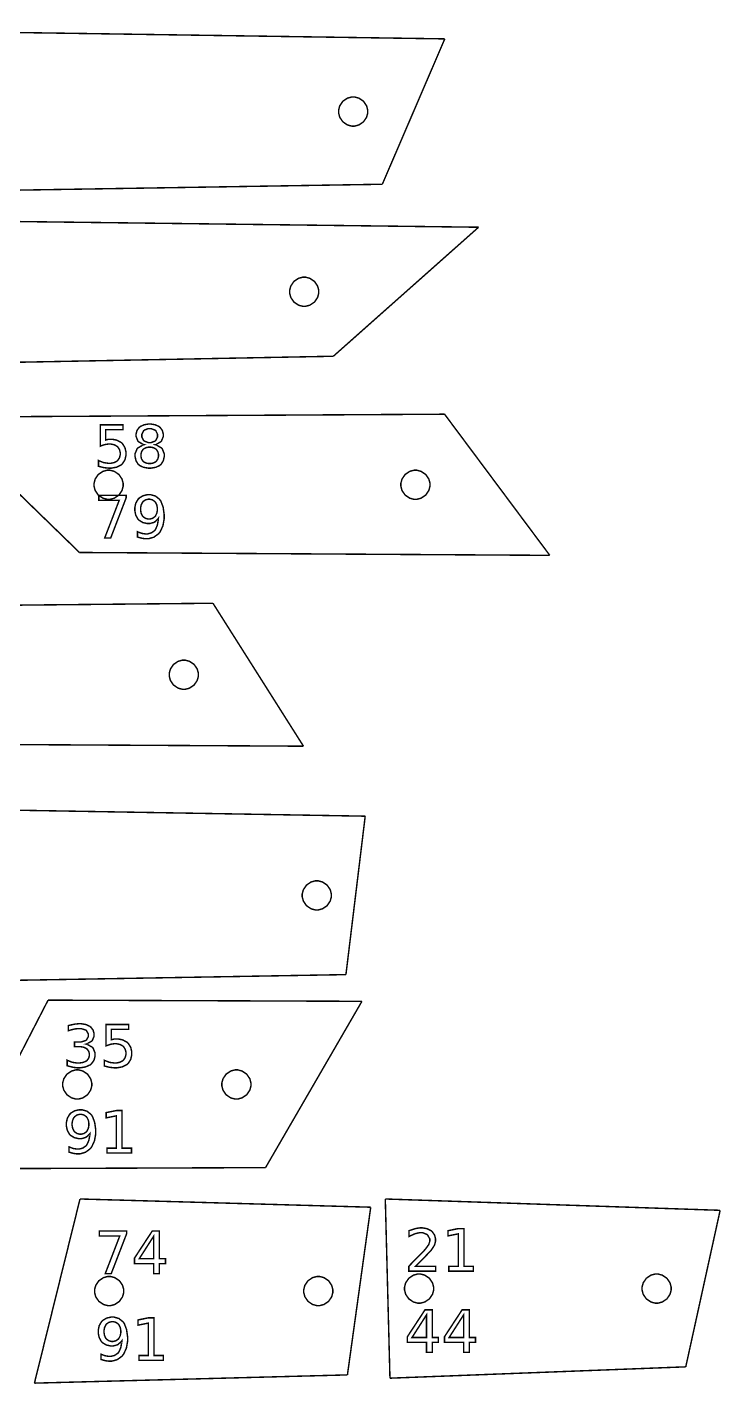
# Model space of a CAD drawing. Extents: x 0 to 51.8, y 1.6 to 26.8.
# Drawn here: x 46.85 to 51.81, y 4.64 to 14.34 of the extents above; entities that cross this region are included whole.
import ezdxf

# ---------------------------------------------------------------- set-up
doc = ezdxf.new("R2010")
doc.units = 0
doc.layers.get('0').update_dxf_attribs({"linetype": 'CONTINUOUS'})

msp = doc.modelspace()

# ---------------------------------------------------------------- linework, layer by layer
at = {"color": 0, "const_width": 0.010417}
for points in [[(44.5346, 14.3381), (49.8381, 14.2594)], [(49.8381, 14.2594), (49.3915, 13.2197)], [(44.5282, 13.1411), (49.3915, 13.2197)], [(45.3468, 12.9709), (50.0797, 12.9124)], [(50.0797, 12.9124), (49.0414, 11.9897)], [(45.9675, 11.9312), (49.0414, 11.9897)], [(46.2306, 11.5547), (49.8365, 11.5753)], [(46.2306, 11.5547), (47.2265, 10.5864)], [(49.8365, 11.5753), (50.5887, 10.5659)], [(47.2265, 10.5864), (50.5887, 10.5659)], [(46.0994, 10.2031), (48.1808, 10.2233)], [(48.1808, 10.2233), (48.8279, 9.20111)], [(45.2006, 9.22136), (48.8279, 9.20111)], [(46.1382, 8.75418), (49.2692, 8.70068)], [(49.2692, 8.70068), (49.1314, 7.56765)], [(46.0357, 7.51417), (49.1314, 7.56765)], [(47.0022, 7.3851), (46.3812, 6.17904)], [(47.0022, 7.3851), (49.2457, 7.37668)], [(49.2457, 7.37668), (48.5568, 6.18744)], [(46.3812, 6.17904), (48.5568, 6.18744)], [(47.2304, 5.96306), (46.9046, 4.64615)], [(47.2304, 5.96306), (49.3086, 5.90429)], [(49.4128, 5.96306), (51.8064, 5.88206)], [(49.4128, 5.96306), (49.4461, 4.68158)], [(49.3086, 5.90429), (49.1421, 4.70497)], [(51.8064, 5.88206), (51.5607, 4.76264)], [(49.4461, 4.68158), (51.5607, 4.76264)], [(46.9046, 4.64615), (49.1421, 4.70497)]]:
    msp.add_lwpolyline(points, dxfattribs=at)
for points in [[(49.2874, 13.7396), (49.2874, 13.7295), (49.2792, 13.6991), (49.2568, 13.666), (49.2238, 13.6436), (49.1932, 13.6354), (49.1832, 13.6354), (49.1731, 13.6354), (49.1426, 13.6436), (49.1094, 13.666), (49.0871, 13.6991), (49.079, 13.7295), (49.079, 13.7396), (49.079, 13.7497), (49.0871, 13.7802), (49.1094, 13.8133), (49.1426, 13.8356), (49.1731, 13.8438), (49.1832, 13.8438), (49.1932, 13.8438), (49.2238, 13.8356), (49.2568, 13.8133), (49.2792, 13.7802), (49.2874, 13.7497), (49.2874, 13.7396)], [(48.9372, 12.4511), (48.9372, 12.441), (48.929, 12.4105), (48.9068, 12.3774), (48.8736, 12.3551), (48.8432, 12.3469), (48.8331, 12.3469), (48.8229, 12.3469), (48.7925, 12.3551), (48.7594, 12.3774), (48.7371, 12.4105), (48.7289, 12.441), (48.7289, 12.4511), (48.7289, 12.4612), (48.7371, 12.4916), (48.7594, 12.5247), (48.7925, 12.5471), (48.8229, 12.5552), (48.8331, 12.5552), (48.8432, 12.5552), (48.8736, 12.5471), (48.9068, 12.5247), (48.929, 12.4916), (48.9372, 12.4612), (48.9372, 12.4511)], [(47.539, 11.0706), (47.539, 11.0605), (47.5308, 11.0301), (47.5085, 10.997), (47.4754, 10.9746), (47.445, 10.9664), (47.4349, 10.9664), (47.4247, 10.9664), (47.3943, 10.9746), (47.3611, 10.997), (47.3387, 11.0301), (47.3307, 11.0605), (47.3307, 11.0706), (47.3307, 11.0807), (47.3387, 11.1112), (47.3611, 11.1443), (47.3943, 11.1666), (47.4247, 11.1747), (47.4349, 11.1747), (47.445, 11.1747), (47.4754, 11.1666), (47.5085, 11.1443), (47.5308, 11.1112), (47.539, 11.0807), (47.539, 11.0706)], [(49.7324, 11.0706), (49.7324, 11.0605), (49.7242, 11.0301), (49.7018, 10.997), (49.6686, 10.9746), (49.6382, 10.9664), (49.6282, 10.9664), (49.6181, 10.9664), (49.5875, 10.9746), (49.5544, 10.997), (49.5321, 11.0301), (49.524, 11.0605), (49.524, 11.0706), (49.524, 11.0807), (49.5321, 11.1112), (49.5544, 11.1443), (49.5875, 11.1666), (49.6181, 11.1747), (49.6282, 11.1747), (49.6382, 11.1747), (49.6686, 11.1666), (49.7018, 11.1443), (49.7242, 11.1112), (49.7324, 11.0807), (49.7324, 11.0706)], [(48.0767, 9.71218), (48.0767, 9.7021), (48.0685, 9.67165), (48.0461, 9.63857), (48.0131, 9.61621), (47.9826, 9.60801), (47.9725, 9.60801), (47.9624, 9.60801), (47.9319, 9.61621), (47.8987, 9.63857), (47.8765, 9.67165), (47.8683, 9.7021), (47.8683, 9.71218), (47.8683, 9.72233), (47.8765, 9.75276), (47.8987, 9.78586), (47.9319, 9.80821), (47.9624, 9.81635), (47.9725, 9.81635), (47.9826, 9.81635), (48.0131, 9.80821), (48.0461, 9.78586), (48.0685, 9.75276), (48.0767, 9.72233), (48.0767, 9.71218)], [(49.0272, 8.13417), (49.0272, 8.12408), (49.0192, 8.09364), (48.9968, 8.06054), (48.9636, 8.03819), (48.9332, 8.03), (48.9231, 8.03), (48.9129, 8.03), (48.8825, 8.03819), (48.8494, 8.06054), (48.8271, 8.09364), (48.8189, 8.12408), (48.8189, 8.13417), (48.8189, 8.14432), (48.8271, 8.17475), (48.8494, 8.20785), (48.8825, 8.23019), (48.9129, 8.23833), (48.9231, 8.23833), (48.9332, 8.23833), (48.9636, 8.23019), (48.9968, 8.20785), (49.0192, 8.17475), (49.0272, 8.14432), (49.0272, 8.13417)], [(47.3147, 6.78207), (47.3147, 6.77197), (47.3065, 6.74154), (47.2842, 6.70844), (47.2511, 6.68608), (47.2207, 6.6779), (47.2106, 6.6779), (47.2004, 6.6779), (47.17, 6.68608), (47.1369, 6.70844), (47.1146, 6.74154), (47.1064, 6.77197), (47.1064, 6.78207), (47.1064, 6.79221), (47.1146, 6.82264), (47.1369, 6.85574), (47.17, 6.8781), (47.2004, 6.88624), (47.2106, 6.88624), (47.2207, 6.88624), (47.2511, 6.8781), (47.2842, 6.85574), (47.3065, 6.82264), (47.3147, 6.79221), (47.3147, 6.78207)], [(48.4526, 6.78207), (48.4526, 6.77197), (48.4444, 6.74154), (48.4221, 6.70844), (48.3889, 6.68608), (48.3585, 6.6779), (48.3485, 6.6779), (48.3383, 6.6779), (48.3078, 6.68608), (48.2747, 6.70844), (48.2524, 6.74154), (48.2443, 6.77197), (48.2443, 6.78207), (48.2443, 6.79221), (48.2524, 6.82264), (48.2747, 6.85574), (48.3078, 6.8781), (48.3383, 6.88624), (48.3485, 6.88624), (48.3585, 6.88624), (48.3889, 6.8781), (48.4221, 6.85574), (48.4444, 6.82264), (48.4526, 6.79221), (48.4526, 6.78207)], [(47.5429, 5.30464), (47.5429, 5.29454), (47.5347, 5.26411), (47.5124, 5.23101), (47.4793, 5.20865), (47.4489, 5.20047), (47.4388, 5.20047), (47.4286, 5.20047), (47.3982, 5.20865), (47.3651, 5.23101), (47.3428, 5.26411), (47.3346, 5.29454), (47.3346, 5.30464), (47.3346, 5.31478), (47.3428, 5.34521), (47.3651, 5.37831), (47.3982, 5.40067), (47.4286, 5.40881), (47.4388, 5.40881), (47.4489, 5.40881), (47.4793, 5.40067), (47.5124, 5.37831), (47.5347, 5.34521), (47.5429, 5.31478), (47.5429, 5.30464)], [(49.0379, 5.30464), (49.0379, 5.29454), (49.0297, 5.26411), (49.0075, 5.23101), (48.9743, 5.20865), (48.9439, 5.20047), (48.9338, 5.20047), (48.9236, 5.20047), (48.8932, 5.20865), (48.8601, 5.23101), (48.8378, 5.26411), (48.8296, 5.29454), (48.8296, 5.30464), (48.8296, 5.31478), (48.8378, 5.34521), (48.8601, 5.37831), (48.8932, 5.40067), (48.9236, 5.40881), (48.9338, 5.40881), (48.9439, 5.40881), (48.9743, 5.40067), (49.0075, 5.37831), (49.0297, 5.34521), (49.0379, 5.31478), (49.0379, 5.30464)], [(49.7586, 5.32232), (49.7586, 5.31222), (49.7504, 5.28179), (49.7281, 5.24869), (49.695, 5.22635), (49.6644, 5.21815), (49.6544, 5.21815), (49.6443, 5.21815), (49.6139, 5.22635), (49.5807, 5.24869), (49.5583, 5.28179), (49.5503, 5.31222), (49.5503, 5.32232), (49.5503, 5.33247), (49.5583, 5.3629), (49.5807, 5.396), (49.6139, 5.41835), (49.6443, 5.42649), (49.6544, 5.42649), (49.6644, 5.42649), (49.695, 5.41835), (49.7281, 5.396), (49.7504, 5.3629), (49.7586, 5.33247), (49.7586, 5.32232)], [(51.4565, 5.32232), (51.4565, 5.31222), (51.4483, 5.28179), (51.426, 5.24869), (51.3929, 5.22635), (51.3625, 5.21815), (51.3524, 5.21815), (51.3422, 5.21815), (51.3118, 5.22635), (51.2788, 5.24869), (51.2564, 5.28179), (51.2482, 5.31222), (51.2482, 5.32232), (51.2482, 5.33247), (51.2564, 5.3629), (51.2788, 5.396), (51.3118, 5.41835), (51.3422, 5.42649), (51.3524, 5.42649), (51.3625, 5.42649), (51.3929, 5.41835), (51.426, 5.396), (51.4483, 5.3629), (51.4565, 5.33247), (51.4565, 5.32232)]]:
    msp.add_lwpolyline(points, close=True, dxfattribs=at)
at = {"color": 1, "const_width": 0.010417}
for points in [[(47.3756, 11.4994), (47.5371, 11.4994), (47.5371, 11.4647), (47.4133, 11.4647), (47.4133, 11.3903), (47.4149, 11.3908), (47.4296, 11.3946), (47.4311, 11.3948), (47.4326, 11.3951), (47.445, 11.3963), (47.4492, 11.3963), (47.4606, 11.3963), (47.4946, 11.3893), (47.5247, 11.373), (47.5297, 11.3683), (47.5346, 11.3637), (47.5519, 11.3356), (47.5594, 11.3037), (47.5594, 11.293), (47.5594, 11.2822), (47.5518, 11.2495), (47.5339, 11.2214), (47.5288, 11.2168), (47.5237, 11.2123), (47.4921, 11.1965), (47.4551, 11.1897), (47.4429, 11.1897), (47.4331, 11.1897), (47.4071, 11.1924), (47.4038, 11.193), (47.4006, 11.1935), (47.3664, 11.2017), (47.3628, 11.2028), (47.3628, 11.244), (47.3658, 11.2423), (47.3975, 11.2299), (47.4008, 11.229), (47.404, 11.2283), (47.4325, 11.2242), (47.4419, 11.2242), (47.4499, 11.2242), (47.4735, 11.2288), (47.4942, 11.2396), (47.4975, 11.2427), (47.501, 11.2458), (47.5129, 11.2646), (47.5182, 11.2859), (47.5182, 11.293), (47.5182, 11.3001), (47.5129, 11.3214), (47.501, 11.3401), (47.4975, 11.3432), (47.4942, 11.3463), (47.4735, 11.3572), (47.4499, 11.3618), (47.4419, 11.3618), (47.4338, 11.3618), (47.4117, 11.3588), (47.409, 11.3581), (47.4063, 11.3575), (47.3785, 11.3481), (47.3756, 11.3468), (47.3756, 11.4994)], [(47.6874, 11.3573), (47.6829, 11.3583), (47.6486, 11.3788), (47.6461, 11.3818), (47.6436, 11.3848), (47.6314, 11.4158), (47.6314, 11.4261), (47.6314, 11.4342), (47.6378, 11.4587), (47.6528, 11.4801), (47.6572, 11.4836), (47.6615, 11.4871), (47.6879, 11.4995), (47.7182, 11.5048), (47.7283, 11.5048), (47.7385, 11.5048), (47.7688, 11.4995), (47.7951, 11.4871), (47.7996, 11.4836), (47.8039, 11.4801), (47.819, 11.4587), (47.8256, 11.4342), (47.8256, 11.4261), (47.8256, 11.415), (47.8132, 11.3848), (47.8108, 11.3818), (47.8083, 11.3788), (47.7742, 11.3583), (47.7699, 11.3573), (47.7747, 11.3561), (47.8132, 11.3335), (47.816, 11.3301), (47.8187, 11.3268), (47.8325, 11.2925), (47.8325, 11.2811), (47.8325, 11.2713), (47.8257, 11.242), (47.81, 11.2171), (47.8056, 11.2132), (47.8011, 11.2092), (47.7728, 11.1956), (47.7394, 11.1897), (47.7283, 11.1897), (47.7172, 11.1897), (47.6839, 11.1956), (47.6556, 11.2092), (47.6511, 11.2132), (47.6465, 11.2171), (47.6308, 11.242), (47.6242, 11.2713), (47.6242, 11.2811), (47.6242, 11.2933), (47.6381, 11.3268), (47.6408, 11.3301), (47.6436, 11.3335), (47.6824, 11.3561), (47.6874, 11.3573)], [(47.6724, 11.4222), (47.6724, 11.413), (47.6846, 11.3877), (47.6871, 11.3855), (47.6896, 11.3833), (47.7186, 11.3722), (47.7283, 11.3722), (47.7387, 11.3722), (47.7674, 11.3833), (47.7699, 11.3855), (47.7724, 11.3877), (47.7847, 11.4136), (47.7847, 11.4222), (47.7847, 11.4314), (47.7724, 11.4569), (47.7699, 11.459), (47.7674, 11.4613), (47.7381, 11.4723), (47.7283, 11.4723), (47.7181, 11.4723), (47.6896, 11.4613), (47.6871, 11.459), (47.6846, 11.4569), (47.6724, 11.4308), (47.6724, 11.4222)], [(47.7283, 11.3399), (47.7218, 11.3399), (47.7021, 11.3359), (47.6851, 11.3267), (47.6824, 11.3241), (47.6796, 11.3215), (47.6697, 11.3055), (47.6657, 11.2872), (47.6657, 11.2811), (47.6657, 11.275), (47.6697, 11.2565), (47.6796, 11.2405), (47.6824, 11.2379), (47.6851, 11.2353), (47.7021, 11.2262), (47.7218, 11.2223), (47.7283, 11.2223), (47.7349, 11.2223), (47.7546, 11.2262), (47.7718, 11.2353), (47.7746, 11.2379), (47.7774, 11.2406), (47.7872, 11.2566), (47.7915, 11.275), (47.7915, 11.2811), (47.7915, 11.2872), (47.7872, 11.3055), (47.7774, 11.3215), (47.7746, 11.3241), (47.7718, 11.3267), (47.7546, 11.3359), (47.7349, 11.3399), (47.7283, 11.3399)], [(47.365, 10.9944), (47.5603, 10.9944), (47.5603, 10.9768), (47.4499, 10.6906), (47.4071, 10.6906), (47.5108, 10.9597), (47.365, 10.9597), (47.365, 10.9944)], [(47.6418, 10.6969), (47.6418, 10.7344), (47.6443, 10.7332), (47.6704, 10.7238), (47.6731, 10.7231), (47.6756, 10.7225), (47.6971, 10.7192), (47.7043, 10.7192), (47.7132, 10.7192), (47.74, 10.7261), (47.7628, 10.742), (47.7664, 10.7466), (47.7699, 10.7511), (47.7832, 10.781), (47.7903, 10.8204), (47.7908, 10.8297), (47.7889, 10.8268), (47.7639, 10.8044), (47.761, 10.8028), (47.7579, 10.8013), (47.7301, 10.7935), (47.721, 10.7935), (47.7107, 10.7935), (47.6801, 10.8003), (47.6532, 10.8165), (47.6487, 10.821), (47.6443, 10.8256), (47.6288, 10.8537), (47.6222, 10.8858), (47.6222, 10.8965), (47.6222, 10.9071), (47.629, 10.9386), (47.6451, 10.9667), (47.6499, 10.9714), (47.6544, 10.9762), (47.6821, 10.9927), (47.7132, 10.9998), (47.7236, 10.9998), (47.7351, 10.9998), (47.77, 10.9898), (47.7994, 10.9662), (47.804, 10.9595), (47.8088, 10.9528), (47.8249, 10.9099), (47.8318, 10.8591), (47.8318, 10.8421), (47.8318, 10.826), (47.8233, 10.7776), (47.8035, 10.7347), (47.7978, 10.7275), (47.7921, 10.7204), (47.7578, 10.6954), (47.7189, 10.6847), (47.706, 10.6847), (47.6982, 10.6847), (47.6774, 10.6873), (47.6747, 10.6878), (47.6721, 10.6883), (47.6446, 10.6959), (47.6418, 10.6969)], [(47.7236, 10.8258), (47.7297, 10.8258), (47.7482, 10.8305), (47.7644, 10.8415), (47.7672, 10.8447), (47.7699, 10.8478), (47.7794, 10.8671), (47.7835, 10.8892), (47.7835, 10.8965), (47.7835, 10.9039), (47.7794, 10.9258), (47.7699, 10.945), (47.7672, 10.9482), (47.7644, 10.9514), (47.7482, 10.9625), (47.7297, 10.9673), (47.7236, 10.9673), (47.7174, 10.9673), (47.6986, 10.9625), (47.6822, 10.9514), (47.6796, 10.9482), (47.6768, 10.945), (47.6674, 10.9258), (47.6635, 10.9039), (47.6635, 10.8965), (47.6635, 10.8892), (47.6674, 10.8671), (47.6768, 10.8478), (47.6796, 10.8447), (47.6822, 10.8415), (47.6986, 10.8305), (47.7174, 10.8258), (47.7236, 10.8258)], [(47.2756, 7.0709), (47.2804, 7.06988), (47.3187, 7.04801), (47.3215, 7.04465), (47.3243, 7.04135), (47.3382, 7.00689), (47.3382, 6.99539), (47.3382, 6.98546), (47.3304, 6.95551), (47.3124, 6.92985), (47.3072, 6.92572), (47.3021, 6.92165), (47.2697, 6.90733), (47.2319, 6.90121), (47.2193, 6.90121), (47.2094, 6.90121), (47.1833, 6.90446), (47.18, 6.90511), (47.1767, 6.90576), (47.1417, 6.91499), (47.1382, 6.91618), (47.1382, 6.95589), (47.141, 6.95426), (47.1722, 6.94157), (47.1757, 6.94069), (47.179, 6.93989), (47.2083, 6.93571), (47.2182, 6.93571), (47.2267, 6.93571), (47.2522, 6.93951), (47.2736, 6.9484), (47.2771, 6.9509), (47.2804, 6.9535), (47.2922, 6.96972), (47.2972, 6.98899), (47.2972, 6.99539), (47.2972, 7.00142), (47.2925, 7.01932), (47.2815, 7.03478), (47.2783, 7.03728), (47.2751, 7.03982), (47.2558, 7.04867), (47.2335, 7.05246), (47.226, 7.05246), (47.1907, 7.05246), (47.1907, 7.08632), (47.2278, 7.08632), (47.2393, 7.08632), (47.2713, 7.09646), (47.274, 7.09847), (47.2767, 7.10053), (47.2903, 7.12522), (47.2903, 7.1334), (47.2903, 7.14236), (47.2762, 7.16715), (47.2736, 7.16922), (47.2708, 7.17133), (47.2372, 7.18181), (47.226, 7.18181), (47.2169, 7.18181), (47.1929, 7.17876), (47.1897, 7.17811), (47.1865, 7.17751), (47.1511, 7.16792), (47.1472, 7.16661), (47.1472, 7.20329), (47.1511, 7.20438), (47.1876, 7.21251), (47.1911, 7.21306), (47.1944, 7.2136), (47.2208, 7.21631), (47.2297, 7.21631), (47.2401, 7.21631), (47.2715, 7.21099), (47.2992, 7.19863), (47.3038, 7.19504), (47.3083, 7.19151), (47.3242, 7.17003), (47.3311, 7.14567), (47.3311, 7.13753), (47.3311, 7.1269), (47.3189, 7.09793), (47.3165, 7.095), (47.3142, 7.09212), (47.28, 7.07206), (47.2756, 7.0709)], [(47.4167, 7.21089), (47.5782, 7.21089), (47.5782, 7.17617), (47.4544, 7.17617), (47.4544, 7.10172), (47.4558, 7.10226), (47.4707, 7.10607), (47.4722, 7.10628), (47.4738, 7.10656), (47.4861, 7.10781), (47.4903, 7.10781), (47.5015, 7.10781), (47.5357, 7.10081), (47.5657, 7.08447), (47.5707, 7.07981), (47.5757, 7.07519), (47.5931, 7.0471), (47.6004, 7.01519), (47.6004, 7.0045), (47.6004, 6.99365), (47.5928, 6.96094), (47.575, 6.93289), (47.5699, 6.92833), (47.5647, 6.92383), (47.5332, 6.90799), (47.4963, 6.90121), (47.4839, 6.90121), (47.4742, 6.90121), (47.4482, 6.90392), (47.4449, 6.90446), (47.4415, 6.905), (47.4074, 6.91314), (47.4039, 6.91422), (47.4039, 6.95546), (47.4069, 6.95383), (47.4386, 6.94135), (47.4418, 6.94049), (47.4451, 6.93972), (47.4736, 6.93571), (47.4831, 6.93571), (47.4908, 6.93571), (47.5144, 6.94032), (47.5353, 6.95111), (47.5386, 6.95415), (47.5421, 6.95731), (47.554, 6.97607), (47.5593, 6.9974), (47.5593, 7.0045), (47.5593, 7.01161), (47.554, 7.03288), (47.5421, 7.0516), (47.5386, 7.05464), (47.5353, 7.05778), (47.5144, 7.06863), (47.4908, 7.07329), (47.4831, 7.07329), (47.4749, 7.07329), (47.4528, 7.07026), (47.4501, 7.06961), (47.4474, 7.06901), (47.4194, 7.05963), (47.4167, 7.05832), (47.4167, 7.21089)], [(47.1522, 6.2979), (47.1522, 6.33544), (47.1547, 6.33425), (47.1808, 6.32482), (47.1835, 6.32417), (47.1861, 6.32351), (47.2076, 6.32026), (47.2147, 6.32026), (47.2236, 6.32026), (47.2506, 6.3271), (47.2732, 6.34304), (47.2768, 6.3476), (47.2804, 6.35215), (47.2936, 6.38206), (47.3008, 6.42144), (47.3014, 6.43072), (47.2993, 6.42785), (47.2744, 6.40543), (47.2714, 6.40381), (47.2683, 6.40229), (47.2407, 6.39447), (47.2314, 6.39447), (47.2212, 6.39447), (47.1906, 6.40136), (47.1636, 6.41749), (47.1592, 6.42204), (47.1547, 6.42665), (47.1393, 6.45469), (47.1326, 6.48687), (47.1326, 6.49756), (47.1326, 6.50808), (47.1396, 6.53961), (47.1557, 6.56776), (47.1603, 6.57243), (47.1649, 6.57721), (47.1925, 6.59375), (47.2236, 6.60086), (47.234, 6.60086), (47.2457, 6.60086), (47.2806, 6.59076), (47.3099, 6.56722), (47.3146, 6.56049), (47.3192, 6.55376), (47.3353, 6.51096), (47.3424, 6.46007), (47.3424, 6.44308), (47.3424, 6.42697), (47.3338, 6.37864), (47.3139, 6.33567), (47.3083, 6.3285), (47.3026, 6.3214), (47.2682, 6.29644), (47.2294, 6.28575), (47.2165, 6.28575), (47.2086, 6.28575), (47.1878, 6.28831), (47.1853, 6.28879), (47.1825, 6.28933), (47.155, 6.29693), (47.1522, 6.2979)], [(47.4233, 6.32611), (47.4907, 6.32611), (47.4907, 6.55789), (47.4175, 6.54335), (47.4175, 6.58068), (47.4903, 6.59543), (47.5313, 6.59543), (47.5313, 6.32611), (47.5983, 6.32611), (47.5983, 6.29161), (47.4233, 6.29161), (47.4233, 6.32611)], [(47.234, 6.42681), (47.2401, 6.42681), (47.2587, 6.43153), (47.275, 6.44254), (47.2776, 6.44569), (47.2804, 6.44883), (47.2899, 6.4681), (47.2939, 6.49024), (47.2939, 6.49756), (47.2939, 6.50489), (47.2899, 6.52686), (47.2804, 6.54606), (47.2776, 6.54921), (47.275, 6.5524), (47.2587, 6.56353), (47.2401, 6.56831), (47.234, 6.56831), (47.2278, 6.56831), (47.209, 6.56353), (47.1928, 6.5524), (47.19, 6.54921), (47.1872, 6.54606), (47.1779, 6.52686), (47.1739, 6.50489), (47.1739, 6.49756), (47.1739, 6.49024), (47.1779, 6.4681), (47.1872, 6.44883), (47.19, 6.44569), (47.1928, 6.44254), (47.209, 6.43153), (47.2278, 6.42681), (47.234, 6.42681)], [(47.3689, 5.73346), (47.5642, 5.73346), (47.5642, 5.71588), (47.4537, 5.42964), (47.411, 5.42964), (47.5147, 5.69874), (47.3689, 5.69874), (47.3689, 5.73346)], [(47.7465, 5.73346), (47.7982, 5.73346), (47.7982, 5.53554), (47.8417, 5.53554), (47.8417, 5.50125), (47.7982, 5.50125), (47.7982, 5.42964), (47.7575, 5.42964), (47.7575, 5.50125), (47.6203, 5.50125), (47.6203, 5.54096), (47.7465, 5.73346)], [(49.6301, 5.48182), (49.7736, 5.48182), (49.7736, 5.44732), (49.5808, 5.44732), (49.5808, 5.48182), (49.5847, 5.48589), (49.6083, 5.51025), (49.6376, 5.54015), (49.6444, 5.54693), (49.6511, 5.55376), (49.6774, 5.58046), (49.6935, 5.5975), (49.6951, 5.59944), (49.6985, 5.60314), (49.7215, 5.63444), (49.7228, 5.63699), (49.724, 5.6396), (49.7308, 5.66026), (49.7308, 5.66715), (49.7308, 5.67703), (49.7165, 5.70415), (49.7136, 5.70665), (49.7108, 5.70925), (49.6797, 5.72206), (49.6694, 5.72206), (49.6592, 5.72206), (49.6322, 5.71647), (49.6286, 5.71533), (49.625, 5.71425), (49.5868, 5.69721), (49.5828, 5.69493), (49.5828, 5.73639), (49.5869, 5.73807), (49.6254, 5.75054), (49.629, 5.75136), (49.6326, 5.75222), (49.6597, 5.75657), (49.6687, 5.75657), (49.6793, 5.75657), (49.711, 5.75065), (49.7392, 5.73687), (49.7438, 5.73292), (49.7485, 5.729), (49.7649, 5.70546), (49.7721, 5.67888), (49.7721, 5.66997), (49.7721, 5.66108), (49.7661, 5.63721), (49.7649, 5.63439), (49.7636, 5.63162), (49.7425, 5.59868), (49.7394, 5.59489), (49.7386, 5.59392), (49.7287, 5.58344), (49.7115, 5.56554), (49.7069, 5.56082), (49.7024, 5.55615), (49.6742, 5.52696), (49.6383, 5.49029), (49.6301, 5.48182)], [(49.8672, 5.48182), (49.9344, 5.48182), (49.9344, 5.7136), (49.8614, 5.69906), (49.8614, 5.73639), (49.934, 5.75114), (49.975, 5.75114), (49.975, 5.48182), (50.0421, 5.48182), (50.0421, 5.44732), (49.8672, 5.44732), (49.8672, 5.48182)], [(47.7575, 5.69764), (47.6538, 5.53554), (47.7575, 5.53554), (47.7575, 5.69764)], [(49.6969, 5.17063), (49.7486, 5.17063), (49.7486, 4.97271), (49.7919, 4.97271), (49.7919, 4.93842), (49.7486, 4.93842), (49.7486, 4.86681), (49.7078, 4.86681), (49.7078, 4.93842), (49.5707, 4.93842), (49.5707, 4.97814), (49.6969, 5.17063)], [(49.7078, 5.13482), (49.604, 4.97271), (49.7078, 4.97271), (49.7078, 5.13482)], [(49.9622, 5.17063), (50.0139, 5.17063), (50.0139, 4.97271), (50.0574, 4.97271), (50.0574, 4.93842), (50.0139, 4.93842), (50.0139, 4.86681), (49.9731, 4.86681), (49.9731, 4.93842), (49.836, 4.93842), (49.836, 4.97814), (49.9622, 5.17063)], [(49.9731, 5.13482), (49.8693, 4.97271), (49.9731, 4.97271), (49.9731, 5.13482)], [(47.3804, 4.81543), (47.3804, 4.85297), (47.3829, 4.85178), (47.409, 4.84233), (47.4117, 4.84169), (47.4142, 4.84104), (47.4357, 4.83778), (47.4429, 4.83778), (47.4518, 4.83778), (47.4786, 4.84462), (47.5014, 4.86057), (47.505, 4.86513), (47.5085, 4.86968), (47.5218, 4.89958), (47.5289, 4.93896), (47.5294, 4.94824), (47.5275, 4.94536), (47.5025, 4.92296), (47.4994, 4.92133), (47.4965, 4.91982), (47.4688, 4.912), (47.4596, 4.912), (47.4493, 4.912), (47.4187, 4.91889), (47.3918, 4.935), (47.3874, 4.93956), (47.3829, 4.94417), (47.3674, 4.97222), (47.3608, 5.00439), (47.3608, 5.01508), (47.3608, 5.02561), (47.3676, 5.05713), (47.3837, 5.08529), (47.3883, 5.08996), (47.3931, 5.09472), (47.4207, 5.11128), (47.4518, 5.11838), (47.4622, 5.11838), (47.4738, 5.11838), (47.5086, 5.10829), (47.5381, 5.08475), (47.5426, 5.07801), (47.5474, 5.07129), (47.5635, 5.02849), (47.5704, 4.9776), (47.5704, 4.96061), (47.5704, 4.9445), (47.5619, 4.89615), (47.5421, 4.85319), (47.5364, 4.84603), (47.5307, 4.83892), (47.4964, 4.81396), (47.4575, 4.80328), (47.4446, 4.80328), (47.4368, 4.80328), (47.416, 4.80583), (47.4133, 4.80632), (47.4107, 4.80686), (47.3832, 4.81446), (47.3804, 4.81543)], [(47.4622, 4.94433), (47.4683, 4.94433), (47.4868, 4.94906), (47.5031, 4.96007), (47.5058, 4.96322), (47.5085, 4.96636), (47.5181, 4.98562), (47.5221, 5.00776), (47.5221, 5.01508), (47.5221, 5.0224), (47.5181, 5.04438), (47.5085, 5.06358), (47.5058, 5.06674), (47.5031, 5.06993), (47.4868, 5.08106), (47.4683, 5.08583), (47.4622, 5.08583), (47.456, 5.08583), (47.4372, 5.08106), (47.4208, 5.06993), (47.4182, 5.06674), (47.4154, 5.06358), (47.406, 5.04438), (47.4021, 5.0224), (47.4021, 5.01508), (47.4021, 5.00776), (47.406, 4.98562), (47.4154, 4.96636), (47.4182, 4.96322), (47.4208, 4.96007), (47.4372, 4.94906), (47.456, 4.94433), (47.4622, 4.94433)], [(47.6515, 4.84364), (47.7188, 4.84364), (47.7188, 5.07542), (47.6457, 5.06087), (47.6457, 5.09819), (47.7183, 5.11296), (47.7594, 5.11296), (47.7594, 4.84364), (47.8264, 4.84364), (47.8264, 4.80914), (47.6515, 4.80914), (47.6515, 4.84364)]]:
    msp.add_lwpolyline(points, close=True, dxfattribs=at)

doc.saveas('drawing.dxf')
